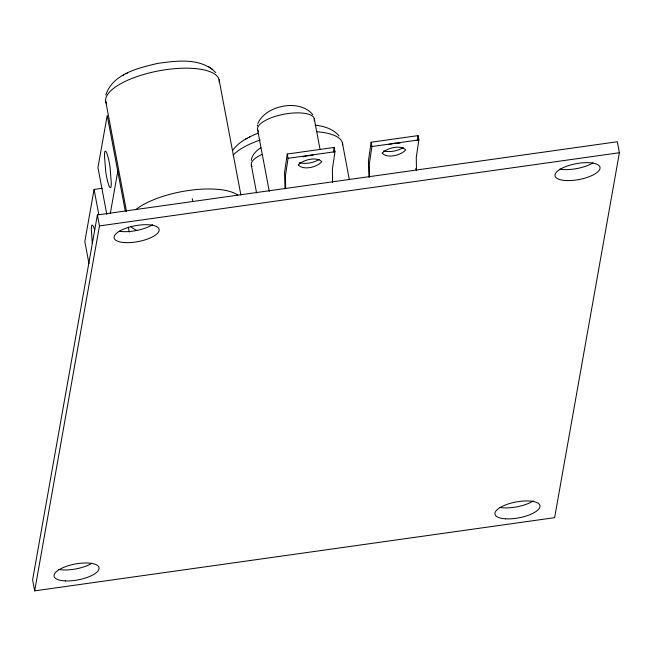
<?xml version="1.0" encoding="UTF-8"?>
<svg xmlns="http://www.w3.org/2000/svg" width="652" height="652" viewBox="0 0 652 652"><rect width="100%" height="100%" fill="white"/><g stroke="black" fill="none" stroke-linecap="round" stroke-linejoin="round"><path stroke-width="0.98" d="M257.41 125.95L257.524 124.997M102.128 188.306L94.075 189.439L84.817 241.574L88.965 263.538M97.392 214.932L32.6 579.864L34.678 590.851L554.607 517.664L619.4 152.731L617.322 141.745L97.392 214.932L99.471 225.91L34.678 590.851M110.302 213.465L117.776 171.354M333.327 152.103L334.174 147.433L287.247 154.035L284.541 172.625L285.022 188.852M417.215 140.294L418.054 135.624L371.127 142.226L368.429 160.816L368.91 177.042M287.247 154.035L288.062 158.33L285.486 175.372L285.617 188.607M334.174 147.433L334.989 151.72L332.398 169.055L332.569 182.34M371.127 142.226L371.95 146.521L369.35 163.856L369.529 177.14M418.054 135.624L418.877 139.919L416.278 157.246L416.457 170.531M251.232 160.408C252.063 154.931 256.146 150.588 260.759 147.833M105.828 95.029C112.576 73.806 138.428 67.987 157.572 63.423C176.692 60.726 200.922 57.36 215.788 72.665M257.784 123.627C265.576 105.168 300.002 98.444 312.789 114.752M232.65 150.441C238.713 141.794 248.673 137.034 258.168 133.106M319.382 159.381C313.482 162.91 305.951 164.394 299.244 162.65M403.262 147.58C397.451 151.077 390.1 152.47 383.457 150.962M122.283 75.779L123.733 75.004M126.007 73.782L127.303 73.089M245.617 139.104L247.075 138.33M249.349 137.107L250.645 136.415M303.107 156.822L304.158 156.48M388.853 144.434L394.582 143.31L400.092 143.122M305.25 156.162L313.384 154.899M288.062 158.33L334.989 151.72M371.95 146.521L418.877 139.919M99.471 225.91L619.4 152.731M315.12 125.16C323.922 126.129 333.302 128.892 339.121 135.991M208.746 66.749L210.49 67.947M210.955 68.264L212.764 69.511M94.695 230.05L93.342 226.114L92.079 225.038A21.418 2.649 82 0 0 91.304 229.341L92.307 243.571M342.414 143L349.366 179.773M257.589 129.626L269.276 191.362M251.305 165.037L256.578 192.919M219.072 79.674L240.873 194.964M314.264 118.737L320.042 149.341M192.258 198.713L192.829 201.704M105.673 101.019L126.504 211.395M125.298 211.167L107.213 115.445L97.955 167.58L106.822 214.5M128.305 227.083L129.251 232.063M94.075 189.439L98.786 214.402M415.65 168.648L415.691 169.096M258.697 131.614A28.851 10.155 -10.7 0 1 283.62 114.287A28.851 10.155 -10.7 0 1 314.117 120.84M252.014 166.562A28.851 10.155 -10.7 0 1 261.713 154.548M137.246 230.572A57.718 20.31 -10.7 0 1 130.824 226.505M136.244 209.292A57.718 20.31 -10.7 0 1 189.17 190.417A57.718 20.31 -10.7 0 1 237.784 195.078M106.586 103.79A57.71 20.302 -10.7 0 1 158.803 70.848A57.71 20.302 -10.7 0 1 219.211 82.584M317.116 131.785A57.71 20.302 -10.7 0 1 342.634 144.923M233.18 155.037A57.71 20.302 -10.7 0 1 260.132 139.984M152.503 224.679A22.901 8.06 -10.7 0 1 119.21 231.224M92.062 563.206A22.901 8.06 -10.7 0 1 58.827 569.449M593.027 162.861A22.901 8.06 -10.7 0 1 559.791 169.104M533.344 500.907A22.901 8.06 -10.7 0 1 500.051 507.452M104.442 155.339L105.689 171.289A17.139 2.119 82 0 0 107.58 181.354L109.291 186.676L110.547 187.752A21.418 2.649 82 0 0 111.329 183.448L110.082 167.507A17.139 2.119 82 0 0 108.191 157.434L106.48 152.12L105.225 151.036A21.418 2.649 82 0 0 104.442 155.339M298.331 164.972C303.343 170.645 317.263 167.197 321.795 161.672C316.725 156.35 302.984 159.707 298.331 164.972M382.219 153.171C387.231 158.835 401.143 155.388 405.683 149.87C400.605 144.548 386.864 147.898 382.219 153.171M124.671 242.585A22.901 8.06 -10.7 0 0 159.161 230.246A22.901 8.06 -10.7 0 0 126.023 228.2A22.901 8.06 -10.7 0 0 124.671 242.585M65.371 580.916A22.901 8.06 -10.7 0 0 99.104 568.202A22.901 8.06 -10.7 0 0 65.184 566.775A22.901 8.06 -10.7 0 0 65.371 580.916M566.343 180.563A22.901 8.06 -10.7 0 0 600.076 167.857A22.901 8.06 -10.7 0 0 566.148 166.423A22.901 8.06 -10.7 0 0 566.343 180.563M505.512 518.813A22.901 8.06 -10.7 0 0 539.995 506.474A22.901 8.06 -10.7 0 0 506.865 504.428A22.901 8.06 -10.7 0 0 505.512 518.813"/></g></svg>
